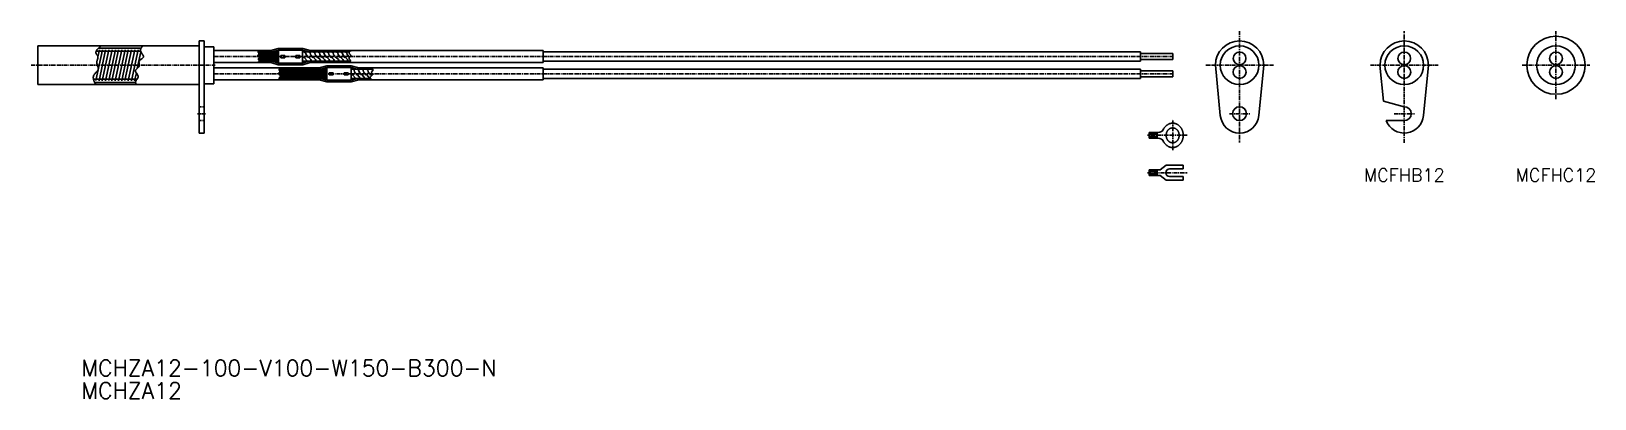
# Model space of a CAD drawing. Extents: x 10 to 494, y 73 to 186.
import ezdxf
from ezdxf.enums import TextEntityAlignment as Align

# ---------------------------------------------------------------- set-up
doc = ezdxf.new("R2010")
doc.units = 0
doc.linetypes.add('CENTER', pattern=[2, 1.25, -0.25, 0.25, -0.25])
doc.linetypes.add('DASHED', pattern=[0.75, 0.5, -0.25])
doc.layers.get('0').update_dxf_attribs({"linetype": 'CONTINUOUS'})
doc.layers.add('CENTER', color=1, linetype='CENTER')
doc.styles.get("Standard").update_dxf_attribs({"font": 'txt.shx', "bigfont": 'extfont.shx'})

msp = doc.modelspace()

# ---------------------------------------------------------------- linework, layer by layer
at = {"color": 7, "linetype": 'CONTINUOUS'}
for p, q in [((11.78, 169.72), (11.78, 181.72)), ((11.78, 181.72), (61.78, 181.72)), ((61.78, 169.72), (61.78, 181.72)), ((63.26, 181.44), (66.28, 181.44)), ((66.28, 181.44), (66.28, 169.99)), ((66.28, 180.23), (83.97, 180.23)), ((80.3, 180.16), (80.37, 180.23)), ((83.97, 180.23), (86.28, 180.88)), ((90.07, 180.88), (86.28, 180.88)), ((90.07, 180.88), (93.86, 180.88)), ((96.18, 180.23), (93.86, 180.88)), ((96.18, 180.23), (99.9, 180.23)), ((96.18, 180.23), (168.28, 180.23)), ((168.28, 180.23), (168.28, 176.53)), ((168.28, 179.82), (353.28, 179.82)), ((353.28, 179.82), (353.28, 176.93)), ((353.28, 179.3), (363.28, 179.3)), ((363.28, 177.46), (363.28, 179.3)), ((66.28, 176.53), (83.97, 176.53)), ((66.28, 174.9), (98.97, 174.9)), ((79.87, 176.53), (79.91, 176.56)), ((83.97, 176.53), (86.28, 175.87)), ((90.07, 175.87), (86.28, 175.87)), ((86.97, 174.83), (87.1, 174.9)), ((90.07, 175.87), (93.86, 175.87)), ((96.18, 176.53), (93.86, 175.87)), ((96.18, 176.53), (101.68, 176.53)), ((96.18, 176.53), (168.28, 176.53)), ((98.97, 174.9), (101.28, 175.56)), ((105.07, 175.56), (101.28, 175.56)), ((105.07, 175.56), (108.86, 175.56)), ((111.18, 174.9), (108.86, 175.56)), ((111.18, 174.9), (112.39, 174.9)), ((111.18, 174.9), (168.28, 174.9)), ((168.28, 176.93), (353.28, 176.93)), ((168.28, 174.9), (168.28, 171.21)), ((168.28, 174.5), (353.28, 174.5)), ((353.28, 177.46), (363.28, 177.46)), ((353.28, 174.5), (353.28, 171.61)), ((376.51, 175.72), (378.04, 160.12)), ((391.51, 175.72), (389.98, 160.12)), ((427.47, 175.72), (428.59, 164.59)), ((442.54, 175.72), (440.98, 160.12)), ((11.78, 169.72), (61.78, 169.72)), ((63.28, 169.99), (66.28, 169.99)), ((66.28, 171.21), (98.97, 171.21)), ((86.72, 171.21), (86.68, 171.28)), ((98.97, 171.21), (101.28, 170.55)), ((105.07, 170.55), (101.28, 170.55)), ((105.07, 170.55), (108.86, 170.55)), ((111.18, 171.21), (108.86, 170.55)), ((111.18, 171.21), (111.89, 171.21)), ((111.18, 171.21), (168.28, 171.21)), ((168.28, 171.61), (353.28, 171.61)), ((353.28, 173.98), (363.28, 173.98)), ((353.28, 172.14), (363.28, 172.14)), ((363.28, 172.14), (363.28, 173.98)), ((435.01, 162.87), (428.59, 164.59)), ((360.48, 156), (360.6, 156.19)), ((429.4, 158.57), (435.01, 158.57)), ((355.97, 153.1), (355.97, 154.94)), ((355.97, 154.94), (358.84, 154.94)), ((358.44, 154.4), (355.97, 154.4)), ((358.44, 153.63), (355.97, 153.63)), ((355.97, 153.1), (358.84, 153.1)), ((358.44, 154.94), (358.44, 153.1)), ((360.48, 152.04), (360.6, 151.84)), ((355.97, 141.54), (355.97, 143.37)), ((355.97, 143.37), (359.38, 143.37)), ((358.44, 142.84), (355.97, 142.84)), ((358.44, 142.07), (355.97, 142.07)), ((355.97, 141.54), (359.38, 141.54)), ((358.44, 143.37), (358.44, 141.54)), ((361.27, 144.76), (359.38, 143.37)), ((361.27, 140.15), (359.38, 141.54)), ((361.27, 144.76), (366.56, 144.76)), ((362.3, 143.63), (366.56, 143.63)), ((362.3, 141.28), (366.56, 141.28)), ((366.56, 144.76), (366.56, 143.63)), ((366.56, 141.28), (366.56, 140.15)), ((361.27, 140.15), (366.56, 140.15))]:
    msp.add_line(p, q, dxfattribs=at)
at = {"color": 3, "linetype": 'CONTINUOUS'}
for p, q in [((29.78, 170.96), (31.82, 180.53)), ((29.82, 179.8), (29.81, 179.58)), ((29.81, 179.58), (29.86, 179.37)), ((29.88, 180.01), (29.82, 179.8)), ((29.86, 179.37), (29.9, 179.27)), ((29.98, 180.22), (29.88, 180.01)), ((29.9, 180.06), (43.64, 180.06)), ((29.9, 179.27), (29.95, 179.17)), ((29.95, 179.17), (30.01, 179.08)), ((30.12, 180.44), (29.98, 180.22)), ((30.29, 180.65), (30.12, 180.44)), ((30.48, 180.86), (30.29, 180.65)), ((30.4, 178.33), (30.87, 180.53)), ((30.69, 181.07), (30.48, 180.86)), ((30.92, 181.29), (30.69, 181.07)), ((30.7, 181.04), (43.83, 181.04)), ((30.77, 170.93), (32.82, 180.53)), ((31.15, 181.5), (30.92, 181.29)), ((31.15, 181.5), (31.4, 181.72)), ((31.77, 170.93), (33.83, 180.53)), ((32.78, 170.93), (34.83, 180.53)), ((33.79, 170.98), (35.83, 180.53)), ((34.78, 170.93), (36.83, 180.53)), ((35.79, 170.93), (37.84, 180.53)), ((36.79, 170.92), (38.84, 180.53)), ((37.79, 170.93), (39.84, 180.53)), ((38.8, 170.94), (40.85, 180.53)), ((39.8, 170.93), (41.85, 180.53)), ((40.8, 170.93), (42.85, 180.53)), ((42.62, 174.75), (43.71, 179.87)), ((43.61, 180.47), (43.6, 180.32)), ((43.6, 180.32), (43.61, 180.17)), ((43.64, 180.62), (43.61, 180.47)), ((43.61, 180.17), (43.67, 179.96)), ((43.69, 180.76), (43.64, 180.62)), ((43.67, 179.96), (43.77, 179.76)), ((43.75, 180.91), (43.69, 180.76)), ((43.83, 181.05), (43.75, 180.91)), ((43.77, 179.76), (43.89, 179.55)), ((43.92, 181.19), (43.83, 181.05)), ((43.83, 181.04), (43.83, 181.04)), ((43.89, 179.55), (44.03, 179.34)), ((44.02, 181.34), (43.92, 181.19)), ((44.12, 181.48), (44.02, 181.34)), ((44.03, 179.34), (44.17, 179.14)), ((44.23, 181.62), (44.12, 181.48)), ((44.23, 181.62), (44.3, 181.72)), ((80.06, 179.82), (86.31, 179.82)), ((80.18, 179.53), (86.31, 179.53)), ((80.98, 177.23), (80.45, 179.53)), ((81.3, 177.23), (80.77, 179.53)), ((81.63, 177.23), (81.09, 179.53)), ((81.95, 177.23), (81.41, 179.53)), ((82.28, 177.23), (81.74, 179.53)), ((82.61, 177.23), (82.07, 179.53)), ((82.94, 177.23), (82.4, 179.53)), ((83.27, 177.23), (82.73, 179.53)), ((83.6, 177.23), (83.07, 179.53)), ((83.93, 177.23), (83.4, 179.53)), ((84.26, 177.23), (83.73, 179.53)), ((84.59, 177.23), (84.06, 179.53)), ((84.39, 179.82), (86.31, 180.37)), ((84.92, 177.23), (84.39, 179.53)), ((85.25, 177.23), (84.72, 179.53)), ((85.58, 177.23), (85.05, 179.53)), ((85.92, 177.23), (85.38, 179.53)), ((86.25, 177.23), (85.71, 179.53)), ((86.31, 178.38), (86.04, 179.53)), ((86.31, 178.38), (86.31, 180.37)), ((86.31, 180.37), (93.83, 180.37)), ((95.75, 179.82), (93.83, 180.37)), ((93.83, 180.37), (93.83, 176.39)), ((93.83, 179.82), (108.3, 179.82)), ((94.76, 179.59), (94.33, 179.82)), ((94.89, 179), (94.76, 179.59)), ((96.17, 179.59), (95.75, 179.82)), ((96.3, 179), (96.17, 179.59)), ((97.59, 179.59), (97.17, 179.82)), ((97.72, 179), (97.59, 179.59)), ((99.01, 179.59), (98.59, 179.82)), ((99.14, 179), (99.01, 179.59)), ((100.43, 179.59), (100.01, 179.82)), ((100.56, 179), (100.43, 179.59)), ((101.85, 179.59), (101.43, 179.82)), ((101.98, 179), (101.85, 179.59)), ((103.26, 179.59), (102.84, 179.82)), ((103.39, 179), (103.26, 179.59)), ((104.68, 179.59), (104.26, 179.82)), ((104.81, 179), (104.68, 179.59)), ((106.1, 179.59), (105.68, 179.82)), ((106.23, 179), (106.1, 179.59)), ((107.52, 179.59), (107.1, 179.82)), ((107.65, 179), (107.52, 179.59)), ((108.62, 180.1), (108.79, 180.23)), ((30.01, 179.08), (30.07, 178.98)), ((30.07, 178.98), (30.14, 178.88)), ((30.11, 176.94), (30.09, 176.78)), ((30.09, 176.78), (30.09, 176.54)), ((30.09, 176.54), (30.12, 176.3)), ((30.15, 177.11), (30.11, 176.94)), ((30.12, 176.3), (30.18, 176.06)), ((30.14, 178.88), (30.2, 178.78)), ((30.2, 177.27), (30.15, 177.11)), ((30.18, 176.06), (30.26, 175.82)), ((30.2, 178.78), (30.26, 178.68)), ((30.25, 177.44), (30.2, 177.27)), ((30.3, 177.6), (30.25, 177.44)), ((30.26, 178.68), (30.32, 178.58)), ((30.26, 175.82), (30.34, 175.59)), ((30.35, 177.76), (30.3, 177.6)), ((30.32, 178.58), (30.36, 178.48)), ((30.34, 175.59), (30.42, 175.35)), ((30.39, 177.92), (30.35, 177.76)), ((30.36, 178.48), (30.39, 178.38)), ((30.39, 178.38), (30.41, 178.23)), ((30.41, 178.07), (30.39, 177.92)), ((30.41, 178.23), (30.41, 178.07)), ((30.42, 175.35), (30.49, 175.13)), ((30.54, 174.49), (30.48, 174.29)), ((30.49, 175.13), (30.54, 174.91)), ((30.54, 174.91), (30.56, 174.7)), ((30.56, 174.7), (30.54, 174.49)), ((42.22, 174.4), (42.13, 174.28)), ((42.33, 174.52), (42.22, 174.4)), ((42.47, 174.63), (42.33, 174.52)), ((42.62, 174.75), (42.47, 174.63)), ((42.76, 174.86), (42.62, 174.75)), ((42.9, 174.98), (42.76, 174.86)), ((43.03, 175.11), (42.9, 174.98)), ((43.14, 175.24), (43.03, 175.11)), ((43.18, 176.93), (43.14, 176.79)), ((43.14, 176.79), (43.14, 176.64)), ((43.14, 176.64), (43.15, 176.48)), ((43.21, 175.39), (43.14, 175.24)), ((43.15, 176.48), (43.17, 176.32)), ((43.17, 176.32), (43.2, 176.16)), ((43.26, 177.09), (43.18, 176.93)), ((43.2, 176.16), (43.23, 176)), ((43.25, 175.53), (43.21, 175.39)), ((43.23, 176), (43.25, 175.84)), ((43.25, 175.84), (43.26, 175.68)), ((43.26, 175.68), (43.25, 175.53)), ((43.38, 177.23), (43.26, 177.09)), ((43.53, 177.37), (43.38, 177.23)), ((43.69, 177.49), (43.53, 177.37)), ((43.86, 177.61), (43.69, 177.49)), ((44.03, 177.73), (43.86, 177.61)), ((44.19, 177.85), (44.03, 177.73)), ((44.17, 179.14), (44.3, 178.94)), ((44.33, 177.97), (44.19, 177.85)), ((44.3, 178.94), (44.41, 178.75)), ((44.44, 178.09), (44.33, 177.97)), ((44.41, 178.75), (44.49, 178.56)), ((44.51, 178.23), (44.44, 178.09)), ((44.49, 178.56), (44.53, 178.39)), ((44.53, 178.39), (44.51, 178.23)), ((80.05, 178.46), (79.97, 178.82)), ((80.34, 177.23), (80.21, 177.8)), ((80.66, 177.23), (80.22, 179.13)), ((80.31, 177.23), (86.31, 177.23)), ((80.33, 176.93), (86.31, 176.93)), ((84.39, 176.93), (86.31, 176.39)), ((86.31, 176.39), (86.31, 178.38)), ((86.31, 176.39), (93.83, 176.39)), ((86.56, 174.5), (101.31, 174.5)), ((87.03, 178.38), (87.03, 178.74)), ((87.03, 178.74), (88.27, 178.74)), ((87.03, 178.02), (87.03, 178.38)), ((87.03, 178.02), (88.27, 178.02)), ((88.27, 178.38), (88.27, 178.74)), ((88.27, 178.02), (88.27, 178.38)), ((91.68, 178.38), (91.68, 178.74)), ((91.68, 178.74), (92.92, 178.74)), ((91.68, 178.02), (91.68, 178.38)), ((91.68, 178.02), (92.92, 178.02)), ((92.92, 178.38), (92.92, 178.74)), ((92.92, 178.02), (92.92, 178.38)), ((95.75, 176.93), (93.83, 176.39)), ((93.83, 176.93), (108.6, 176.93)), ((93.84, 178.61), (93.95, 178.21)), ((93.95, 178.21), (94.28, 178.11)), ((94.28, 178.11), (95.15, 178.75)), ((95.29, 176.93), (94.28, 178.11)), ((95.26, 178.61), (94.89, 179)), ((95.25, 178.61), (95.36, 178.21)), ((95.36, 178.21), (95.7, 178.11)), ((95.7, 178.11), (96.57, 178.75)), ((96.38, 177.47), (95.73, 178.14)), ((96.68, 178.61), (96.3, 179)), ((96.38, 177.47), (96.61, 177.01)), ((96.54, 176.93), (96.61, 177.01)), ((96.71, 176.93), (96.57, 177.1)), ((96.67, 178.61), (96.78, 178.21)), ((96.78, 178.21), (97.11, 178.11)), ((97.11, 178.11), (97.98, 178.75)), ((97.79, 177.47), (97.14, 178.14)), ((98.09, 178.61), (97.72, 179)), ((97.79, 177.47), (98.03, 177.01)), ((97.96, 176.93), (98.03, 177.01)), ((98.13, 176.93), (97.98, 177.1)), ((98.09, 178.61), (98.2, 178.21)), ((98.2, 178.21), (98.53, 178.11)), ((98.53, 178.11), (99.4, 178.75)), ((99.21, 177.47), (98.56, 178.14)), ((99.51, 178.61), (99.14, 179)), ((99.21, 177.47), (99.45, 177.01)), ((99.37, 176.93), (99.45, 177.01)), ((99.39, 174.5), (101.31, 175.05)), ((99.55, 176.93), (99.4, 177.1)), ((99.51, 178.61), (99.62, 178.21)), ((99.62, 178.21), (99.95, 178.11)), ((99.95, 178.11), (100.82, 178.75)), ((100.63, 177.47), (99.98, 178.14)), ((100.93, 178.61), (100.56, 179)), ((100.63, 177.47), (100.87, 177.01)), ((100.79, 176.93), (100.87, 177.01)), ((100.97, 176.93), (100.82, 177.1)), ((100.93, 178.61), (101.04, 178.21)), ((101.04, 178.21), (101.37, 178.11)), ((101.31, 173.06), (101.31, 175.05)), ((101.31, 175.05), (108.83, 175.05)), ((101.37, 178.11), (102.24, 178.75)), ((102.05, 177.47), (101.4, 178.14)), ((102.35, 178.61), (101.98, 179)), ((102.05, 177.47), (102.29, 177.01)), ((102.21, 176.93), (102.29, 177.01)), ((102.38, 176.93), (102.24, 177.1)), ((102.34, 178.61), (102.45, 178.21)), ((102.45, 178.21), (102.79, 178.11)), ((102.79, 178.11), (103.66, 178.75)), ((103.47, 177.47), (102.82, 178.14)), ((103.77, 178.61), (103.39, 179)), ((103.47, 177.47), (103.71, 177.01)), ((103.63, 176.93), (103.71, 177.01)), ((103.8, 176.93), (103.66, 177.1)), ((103.76, 178.61), (103.87, 178.21)), ((103.87, 178.21), (104.2, 178.11)), ((104.2, 178.11), (105.07, 178.75)), ((104.88, 177.47), (104.23, 178.14)), ((105.18, 178.61), (104.81, 179)), ((104.88, 177.47), (105.12, 177.01)), ((105.05, 176.93), (105.12, 177.01)), ((105.22, 176.93), (105.08, 177.1)), ((105.18, 178.61), (105.29, 178.21)), ((105.29, 178.21), (105.62, 178.11)), ((105.62, 178.11), (106.49, 178.75)), ((106.3, 177.47), (105.65, 178.14)), ((106.6, 178.61), (106.23, 179)), ((106.3, 177.47), (106.54, 177.01)), ((106.46, 176.93), (106.54, 177.01)), ((106.64, 176.93), (106.49, 177.1)), ((106.6, 178.61), (106.71, 178.21)), ((106.71, 178.21), (107.04, 178.11)), ((107.04, 178.11), (107.91, 178.75)), ((107.72, 177.47), (107.07, 178.14)), ((108.38, 178.24), (107.65, 179)), ((107.72, 177.47), (107.96, 177.01)), ((107.88, 176.93), (107.96, 177.01)), ((108.06, 176.93), (107.91, 177.1)), ((108.25, 176.53), (108.29, 176.57)), ((110.75, 174.5), (108.83, 175.05)), ((108.83, 175.05), (108.83, 171.07)), ((108.83, 174.5), (115.33, 174.5)), ((109.76, 174.26), (109.33, 174.5)), ((111.17, 174.26), (110.75, 174.5)), ((112.59, 174.26), (112.17, 174.5)), ((114.01, 174.26), (113.59, 174.5)), ((115.43, 174.26), (115.01, 174.5)), ((115.3, 174.8), (115.2, 174.9)), ((115.33, 174.5), (115.51, 174.5)), ((28.99, 172.05), (28.98, 171.89)), ((28.98, 171.89), (28.99, 171.72)), ((29.01, 172.21), (28.99, 172.05)), ((28.99, 171.72), (29.01, 171.56)), ((29.05, 172.36), (29.01, 172.21)), ((29.01, 171.56), (29.04, 171.39)), ((29.04, 171.39), (29.08, 171.23)), ((29.04, 171.38), (42.5, 171.38)), ((29.1, 172.51), (29.05, 172.36)), ((29.08, 171.23), (29.12, 171.07)), ((29.21, 172.73), (29.1, 172.51)), ((29.12, 171.07), (29.17, 170.91)), ((29.17, 170.91), (29.21, 170.81)), ((29.35, 172.94), (29.21, 172.73)), ((29.21, 170.81), (29.25, 170.71)), ((29.25, 170.71), (29.3, 170.6)), ((29.3, 170.6), (29.34, 170.5)), ((29.34, 170.5), (29.39, 170.41)), ((29.52, 173.14), (29.35, 172.94)), ((29.39, 170.41), (29.43, 170.31)), ((29.43, 170.31), (29.48, 170.21)), ((29.48, 170.21), (29.53, 170.11)), ((29.7, 173.33), (29.52, 173.14)), ((29.53, 170.4), (42.09, 170.4)), ((29.53, 170.11), (29.58, 170.02)), ((29.58, 170.02), (29.63, 169.92)), ((29.73, 169.72), (29.63, 169.92)), ((29.88, 173.52), (29.7, 173.33)), ((30.06, 173.71), (29.88, 173.52)), ((30.23, 173.9), (30.06, 173.71)), ((30.37, 174.09), (30.23, 173.9)), ((30.48, 174.29), (30.37, 174.09)), ((41.8, 170.93), (42.32, 173.37)), ((42.07, 174.15), (42.06, 173.98)), ((42.06, 173.98), (42.1, 173.79)), ((42.13, 174.28), (42.07, 174.15)), ((42.1, 170.67), (42.09, 170.6)), ((42.09, 170.6), (42.09, 170.52)), ((42.09, 170.52), (42.09, 170.45)), ((42.09, 170.45), (42.09, 170.38)), ((42.09, 170.38), (42.1, 170.3)), ((42.1, 173.79), (42.19, 173.6)), ((42.15, 170.82), (42.1, 170.67)), ((42.1, 170.3), (42.12, 170.23)), ((42.12, 170.23), (42.13, 170.15)), ((42.13, 170.15), (42.15, 170.08)), ((42.22, 170.98), (42.15, 170.82)), ((42.15, 170.08), (42.17, 170)), ((42.17, 170), (42.19, 169.93)), ((42.19, 173.6), (42.31, 173.4)), ((42.25, 169.72), (42.19, 169.93)), ((42.31, 171.12), (42.22, 170.98)), ((42.31, 173.4), (42.44, 173.19)), ((42.42, 171.27), (42.31, 171.12)), ((42.53, 171.41), (42.42, 171.27)), ((42.44, 173.19), (42.58, 172.98)), ((42.64, 171.56), (42.53, 171.41)), ((42.58, 172.98), (42.71, 172.77)), ((42.73, 171.7), (42.64, 171.56)), ((42.71, 172.77), (42.82, 172.56)), ((42.82, 171.85), (42.73, 171.7)), ((42.82, 172.56), (42.88, 172.35)), ((42.88, 172), (42.82, 171.85)), ((42.88, 172.35), (42.9, 172.15)), ((42.9, 172.15), (42.88, 172)), ((86.72, 172.66), (86.54, 173.42)), ((86.57, 171.61), (101.31, 171.61)), ((86.58, 174.21), (101.31, 174.21)), ((86.66, 171.91), (101.31, 171.91)), ((87.22, 171.91), (86.68, 174.21)), ((86.89, 171.91), (86.84, 172.13)), ((87.54, 171.91), (87, 174.21)), ((87.86, 171.91), (87.32, 174.21)), ((88.18, 171.91), (87.65, 174.21)), ((88.5, 171.91), (87.97, 174.21)), ((88.83, 171.91), (88.3, 174.21)), ((89.16, 171.91), (88.63, 174.21)), ((89.49, 171.91), (88.96, 174.21)), ((89.83, 171.91), (89.29, 174.21)), ((90.16, 171.91), (89.62, 174.21)), ((90.49, 171.91), (89.95, 174.21)), ((90.82, 171.91), (90.28, 174.21)), ((91.15, 171.91), (90.61, 174.21)), ((91.48, 171.91), (90.94, 174.21)), ((91.81, 171.91), (91.27, 174.21)), ((92.14, 171.91), (91.6, 174.21)), ((92.47, 171.91), (91.94, 174.21)), ((92.8, 171.91), (92.27, 174.21)), ((93.13, 171.91), (92.6, 174.21)), ((93.49, 171.91), (92.96, 174.21)), ((93.82, 171.91), (93.29, 174.21)), ((94.15, 171.91), (93.62, 174.21)), ((94.48, 171.91), (93.95, 174.21)), ((94.81, 171.91), (94.28, 174.21)), ((95.14, 171.91), (94.61, 174.21)), ((95.47, 171.91), (94.94, 174.21)), ((95.81, 171.91), (95.27, 174.21)), ((96.14, 171.91), (95.6, 174.21)), ((96.47, 171.91), (95.93, 174.21)), ((96.8, 171.91), (96.26, 174.21)), ((97.13, 171.91), (96.59, 174.21)), ((97.46, 171.91), (96.92, 174.21)), ((97.79, 171.91), (97.25, 174.21)), ((98.12, 171.91), (97.58, 174.21)), ((98.45, 171.91), (97.92, 174.21)), ((98.78, 171.91), (98.25, 174.21)), ((99.11, 171.91), (98.58, 174.21)), ((99.44, 171.91), (98.91, 174.21)), ((99.77, 171.91), (99.24, 174.21)), ((99.39, 171.61), (101.31, 171.07)), ((100.1, 171.91), (99.57, 174.21)), ((100.43, 171.91), (99.9, 174.21)), ((100.77, 171.91), (100.23, 174.21)), ((101.1, 171.91), (100.56, 174.21)), ((101.31, 172.41), (100.89, 174.21)), ((101.31, 173.83), (101.22, 174.21)), ((101.31, 171.07), (101.31, 173.06)), ((101.31, 171.07), (108.83, 171.07)), ((102.03, 173.06), (102.03, 173.41)), ((102.03, 173.41), (103.27, 173.41)), ((102.03, 172.7), (102.03, 173.06)), ((102.03, 172.7), (103.27, 172.7)), ((103.27, 173.06), (103.27, 173.41)), ((103.27, 172.7), (103.27, 173.06)), ((106.68, 173.06), (106.68, 173.41)), ((106.68, 173.41), (107.92, 173.41)), ((106.68, 172.7), (106.68, 173.06)), ((106.68, 172.7), (107.92, 172.7)), ((107.92, 173.06), (107.92, 173.41)), ((107.92, 172.7), (107.92, 173.06)), ((110.75, 171.61), (108.83, 171.07)), ((108.83, 171.61), (114.83, 171.61)), ((108.84, 173.29), (108.95, 172.88)), ((108.95, 172.88), (109.28, 172.79)), ((109.28, 172.79), (110.15, 173.43)), ((110.29, 171.61), (109.28, 172.79)), ((109.89, 173.68), (109.76, 174.26)), ((110.26, 173.29), (109.89, 173.68)), ((110.25, 173.29), (110.36, 172.88)), ((110.36, 172.88), (110.7, 172.79)), ((110.7, 172.79), (111.57, 173.43)), ((111.38, 172.15), (110.73, 172.81)), ((111.3, 173.68), (111.17, 174.26)), ((111.68, 173.29), (111.3, 173.68)), ((111.38, 172.15), (111.61, 171.69)), ((111.54, 171.61), (111.61, 171.69)), ((111.71, 171.61), (111.57, 171.78)), ((111.67, 173.29), (111.78, 172.88)), ((111.78, 172.88), (112.11, 172.79)), ((112.11, 172.79), (112.98, 173.43)), ((112.79, 172.15), (112.14, 172.81)), ((112.72, 173.68), (112.59, 174.26)), ((113.09, 173.29), (112.72, 173.68)), ((112.79, 172.15), (113.03, 171.69)), ((112.96, 171.61), (113.03, 171.69)), ((113.13, 171.61), (112.98, 171.78)), ((113.09, 173.29), (113.2, 172.88)), ((113.2, 172.88), (113.53, 172.79)), ((113.53, 172.79), (114.4, 173.43)), ((114.21, 172.15), (113.56, 172.81)), ((114.14, 173.68), (114.01, 174.26)), ((114.51, 173.29), (114.14, 173.68)), ((114.21, 172.15), (114.45, 171.69)), ((114.37, 171.61), (114.45, 171.69)), ((114.55, 171.61), (114.4, 171.78)), ((114.51, 173.29), (114.62, 172.88)), ((114.62, 172.88), (114.95, 172.79)), ((114.95, 172.79), (115.36, 173.09)), ((115.25, 172.54), (114.98, 172.81)), ((115.01, 171.37), (115.18, 171.18)), ((115.49, 173.99), (115.43, 174.26))]:
    msp.add_line(p, q, dxfattribs=at)
at = {"color": 3, "linetype": 'DASHED'}
for p, q in [((63.28, 162.87), (61.78, 162.87)), ((63.28, 158.57), (61.78, 158.57))]:
    msp.add_line(p, q, dxfattribs=at)
at = {"color": 7, "linetype": 'CONTINUOUS'}
msp.add_lwpolyline([(61.78, 154.72), (63.28, 154.72), (63.28, 183.22), (61.78, 183.22)], close=True, dxfattribs=at)
at = {"color": 3, "linetype": 'CONTINUOUS', "flags": 128}
for points in [[(80.3, 180.16), (80.26, 180.13), (80.23, 180.1), (80.2, 180.07), (80.17, 180.04), (80.14, 180.01), (80.11, 179.98), (80.09, 179.95), (80.08, 179.92), (80.06, 179.89), (80.06, 179.86), (80.06, 179.8), (80.07, 179.74), (80.1, 179.68), (80.13, 179.62), (80.16, 179.56), (80.2, 179.5), (80.23, 179.43), (80.25, 179.37), (80.26, 179.31), (80.27, 179.25), (80.25, 179.19), (80.22, 179.13), (80.18, 179.07), (80.13, 179.01), (80.08, 178.95), (80.03, 178.89), (79.98, 178.84), (79.94, 178.78), (79.92, 178.73), (79.91, 178.67), (79.93, 178.62), (79.96, 178.56), (80.01, 178.5), (80.07, 178.44), (80.13, 178.38), (80.2, 178.33), (80.25, 178.27), (80.3, 178.21), (80.33, 178.14), (80.35, 178.08), (80.34, 178.03), (80.32, 177.98), (80.29, 177.93), (80.26, 177.88), (80.22, 177.83), (80.19, 177.78), (80.15, 177.72), (80.13, 177.67), (80.11, 177.62), (80.11, 177.57), (80.11, 177.52), (80.13, 177.48), (80.15, 177.44), (80.18, 177.39), (80.22, 177.35), (80.25, 177.31), (80.29, 177.26), (80.32, 177.22), (80.34, 177.18), (80.36, 177.14), (80.37, 177.08), (80.37, 177.02), (80.34, 176.96), (80.31, 176.9), (80.26, 176.85), (80.2, 176.79), (80.14, 176.73), (80.07, 176.67), (79.99, 176.62), (79.91, 176.56)], [(108.62, 180.1), (108.55, 180.05), (108.49, 180), (108.43, 179.95), (108.37, 179.9), (108.32, 179.84), (108.27, 179.79), (108.24, 179.74), (108.21, 179.69), (108.19, 179.63), (108.19, 179.58), (108.21, 179.5), (108.25, 179.41), (108.31, 179.33), (108.38, 179.24), (108.46, 179.16), (108.54, 179.07), (108.61, 178.98), (108.66, 178.9), (108.7, 178.81), (108.71, 178.73), (108.7, 178.64), (108.66, 178.56), (108.6, 178.48), (108.53, 178.4), (108.45, 178.32), (108.37, 178.24), (108.3, 178.15), (108.25, 178.07), (108.21, 177.99), (108.19, 177.91), (108.2, 177.83), (108.23, 177.75), (108.28, 177.67), (108.34, 177.59), (108.41, 177.52), (108.47, 177.44), (108.53, 177.36), (108.59, 177.28), (108.63, 177.2), (108.65, 177.12), (108.65, 177.07), (108.64, 177.01), (108.62, 176.95), (108.59, 176.9), (108.55, 176.84), (108.5, 176.79), (108.45, 176.73), (108.4, 176.68), (108.35, 176.62), (108.29, 176.57)], [(86.97, 174.83), (86.9, 174.79), (86.84, 174.74), (86.77, 174.7), (86.71, 174.66), (86.66, 174.62), (86.61, 174.57), (86.57, 174.53), (86.54, 174.48), (86.53, 174.43), (86.52, 174.38), (86.53, 174.32), (86.55, 174.26), (86.58, 174.2), (86.61, 174.14), (86.65, 174.08), (86.68, 174.01), (86.72, 173.95), (86.74, 173.89), (86.76, 173.83), (86.76, 173.76), (86.74, 173.7), (86.71, 173.63), (86.67, 173.57), (86.61, 173.5), (86.56, 173.44), (86.5, 173.38), (86.45, 173.32), (86.4, 173.26), (86.37, 173.2), (86.36, 173.14), (86.37, 173.05), (86.41, 172.97), (86.48, 172.89), (86.56, 172.81), (86.65, 172.72), (86.74, 172.64), (86.82, 172.56), (86.88, 172.48), (86.93, 172.39), (86.94, 172.31), (86.93, 172.26), (86.9, 172.21), (86.87, 172.16), (86.83, 172.1), (86.78, 172.05), (86.73, 172), (86.68, 171.94), (86.64, 171.89), (86.61, 171.83), (86.58, 171.77), (86.57, 171.73), (86.56, 171.68), (86.57, 171.63), (86.57, 171.58), (86.58, 171.53), (86.6, 171.48), (86.62, 171.43), (86.64, 171.38), (86.66, 171.33), (86.68, 171.28)], [(115.3, 174.8), (115.35, 174.73), (115.41, 174.66), (115.45, 174.59), (115.5, 174.52), (115.54, 174.46), (115.57, 174.39), (115.59, 174.32), (115.6, 174.26), (115.6, 174.2), (115.59, 174.13), (115.56, 174.08), (115.52, 174.02), (115.47, 173.96), (115.42, 173.91), (115.36, 173.85), (115.31, 173.79), (115.26, 173.74), (115.22, 173.68), (115.19, 173.62), (115.17, 173.56), (115.17, 173.5), (115.19, 173.43), (115.21, 173.37), (115.25, 173.3), (115.28, 173.23), (115.32, 173.16), (115.36, 173.09), (115.39, 173.03), (115.42, 172.96), (115.43, 172.89), (115.41, 172.79), (115.37, 172.69), (115.29, 172.59), (115.2, 172.5), (115.1, 172.41), (115, 172.32), (114.9, 172.22), (114.82, 172.13), (114.76, 172.04), (114.73, 171.94), (114.72, 171.89), (114.73, 171.83), (114.75, 171.77), (114.77, 171.72), (114.8, 171.66), (114.84, 171.6), (114.88, 171.54), (114.92, 171.48), (114.97, 171.43), (115.01, 171.37)]]:
    msp.add_lwpolyline(points, dxfattribs=at)
at = {"color": 7, "linetype": 'CONTINUOUS'}
for points in [[(360.6, 151.84, 0), (360.67, 151.72, 0), (360.75, 151.61, 0), (360.84, 151.49, 0), (360.93, 151.39, 0), (361.02, 151.28, 0), (361.12, 151.18, 0), (361.22, 151.09, 0), (361.32, 150.99, 0), (361.42, 150.91, 0), (361.53, 150.83, 0), (361.64, 150.75, 0), (361.76, 150.68, 0), (361.87, 150.61, 0), (361.99, 150.55, 0), (362.11, 150.5, 0), (362.23, 150.45, 0), (362.36, 150.4, 0), (362.48, 150.36, 0), (362.61, 150.33, 0), (362.74, 150.3, 0), (362.86, 150.28, 0), (362.99, 150.26, 0), (363.12, 150.25, 0), (363.25, 150.25, 0), (363.38, 150.25, 0), (363.51, 150.26, 0), (363.64, 150.27, 0), (363.77, 150.29, 0), (363.9, 150.32, 0), (364.02, 150.35, 0), (364.15, 150.39, 0), (364.27, 150.43, 0), (364.4, 150.48, 0), (364.52, 150.53, 0), (364.64, 150.59, 0), (364.75, 150.65, 0), (364.87, 150.72, 0), (364.98, 150.8, 0), (365.09, 150.87, 0), (365.2, 150.96, 0), (365.3, 151.05, 0), (365.4, 151.14, 0), (365.5, 151.24, 0), (365.59, 151.34, 0), (365.68, 151.45, 0), (365.77, 151.56, 0), (365.85, 151.67, 0), (365.93, 151.79, 0), (366, 151.91, 0), (366.07, 152.04, 0), (366.14, 152.17, 0), (366.2, 152.3, 0), (366.26, 152.43, 0), (366.31, 152.57, 0), (366.36, 152.71, 0), (366.4, 152.85, 0), (366.44, 152.99, 0), (366.47, 153.13, 0), (366.5, 153.28, 0), (366.52, 153.42, 0), (366.54, 153.57, 0), (366.55, 153.72, 0), (366.56, 153.87, 0), (366.56, 154.02, 0), (366.56, 154.17, 0), (366.55, 154.31, 0), (366.54, 154.46, 0), (366.52, 154.61, 0), (366.5, 154.76, 0), (366.47, 154.9, 0), (366.44, 155.04, 0), (366.4, 155.19, 0), (366.36, 155.33, 0), (366.31, 155.47, 0), (366.26, 155.6, 0), (366.2, 155.73, 0), (366.14, 155.87, 0), (366.07, 155.99, 0), (366, 156.12, 0), (365.93, 156.24, 0), (365.85, 156.36, 0), (365.77, 156.47, 0), (365.68, 156.58, 0), (365.59, 156.69, 0), (365.5, 156.79, 0), (365.4, 156.89, 0), (365.3, 156.99, 0), (365.2, 157.07, 0), (365.09, 157.16, 0), (364.98, 157.24, 0), (364.87, 157.31, 0), (364.75, 157.38, 0), (364.64, 157.45, 0), (364.52, 157.51, 0), (364.4, 157.56, 0), (364.27, 157.61, 0), (364.15, 157.65, 0), (364.02, 157.69, 0), (363.9, 157.72, 0), (363.77, 157.74, 0), (363.64, 157.76, 0), (363.51, 157.77, 0), (363.38, 157.78, 0), (363.25, 157.78, 0), (363.12, 157.78, 0), (362.99, 157.77, 0), (362.86, 157.75, 0), (362.74, 157.73, 0), (362.61, 157.7, 0), (362.48, 157.67, 0), (362.36, 157.63, 0), (362.23, 157.59, 0), (362.11, 157.54, 0), (361.99, 157.48, 0), (361.87, 157.42, 0), (361.76, 157.35, 0), (361.64, 157.28, 0), (361.53, 157.21, 0), (361.42, 157.13, 0), (361.32, 157.04, 0), (361.22, 156.95, 0), (361.12, 156.85, 0), (361.02, 156.75, 0), (360.93, 156.65, 0), (360.84, 156.54, 0), (360.75, 156.43, 0), (360.67, 156.31, 0), (360.6, 156.19, 0)], [(363.28, 151.71, 0), (363.38, 151.71, 0), (363.48, 151.72, 0), (363.57, 151.73, 0), (363.67, 151.75, 0), (363.77, 151.78, 0), (363.86, 151.81, 0), (363.96, 151.84, 0), (364.05, 151.88, 0), (364.14, 151.93, 0), (364.23, 151.98, 0), (364.31, 152.04, 0), (364.4, 152.1, 0), (364.48, 152.16, 0), (364.56, 152.23, 0), (364.63, 152.31, 0), (364.7, 152.38, 0), (364.77, 152.47, 0), (364.83, 152.55, 0), (364.9, 152.64, 0), (364.95, 152.73, 0), (365.01, 152.83, 0), (365.05, 152.93, 0), (365.1, 153.03, 0), (365.14, 153.13, 0), (365.17, 153.24, 0), (365.2, 153.35, 0), (365.23, 153.46, 0), (365.25, 153.57, 0), (365.27, 153.68, 0), (365.28, 153.79, 0), (365.29, 153.9, 0), (365.29, 154.02, 0), (365.29, 154.13, 0), (365.28, 154.24, 0), (365.27, 154.36, 0), (365.25, 154.47, 0), (365.23, 154.58, 0), (365.2, 154.69, 0), (365.17, 154.79, 0), (365.14, 154.9, 0), (365.1, 155, 0), (365.05, 155.1, 0), (365.01, 155.2, 0), (364.95, 155.3, 0), (364.9, 155.39, 0), (364.83, 155.48, 0), (364.77, 155.57, 0), (364.7, 155.65, 0), (364.63, 155.73, 0), (364.56, 155.8, 0), (364.48, 155.87, 0), (364.4, 155.94, 0), (364.31, 156, 0), (364.23, 156.05, 0), (364.14, 156.1, 0), (364.05, 156.15, 0), (363.96, 156.19, 0), (363.86, 156.23, 0), (363.77, 156.26, 0), (363.67, 156.28, 0), (363.57, 156.3, 0), (363.48, 156.31, 0), (363.38, 156.32, 0), (363.28, 156.32, 0), (363.18, 156.32, 0), (363.08, 156.31, 0), (362.98, 156.3, 0), (362.89, 156.28, 0), (362.79, 156.26, 0), (362.69, 156.23, 0), (362.6, 156.19, 0), (362.51, 156.15, 0), (362.42, 156.1, 0), (362.33, 156.05, 0), (362.24, 156, 0), (362.16, 155.94, 0), (362.08, 155.87, 0), (362, 155.8, 0), (361.93, 155.73, 0), (361.86, 155.65, 0), (361.79, 155.57, 0), (361.72, 155.48, 0), (361.66, 155.39, 0), (361.6, 155.3, 0), (361.55, 155.2, 0), (361.5, 155.1, 0), (361.46, 155, 0), (361.42, 154.9, 0), (361.38, 154.79, 0), (361.35, 154.69, 0), (361.33, 154.58, 0), (361.3, 154.47, 0), (361.29, 154.36, 0), (361.28, 154.24, 0), (361.27, 154.13, 0), (361.27, 154.02, 0), (361.27, 153.9, 0), (361.28, 153.79, 0), (361.29, 153.68, 0), (361.3, 153.57, 0), (361.33, 153.46, 0), (361.35, 153.35, 0), (361.38, 153.24, 0), (361.42, 153.13, 0), (361.46, 153.03, 0), (361.5, 152.93, 0), (361.55, 152.83, 0), (361.6, 152.73, 0), (361.66, 152.64, 0), (361.72, 152.55, 0), (361.79, 152.47, 0), (361.86, 152.38, 0), (361.93, 152.31, 0), (362, 152.23, 0), (362.08, 152.16, 0), (362.16, 152.1, 0), (362.24, 152.04, 0), (362.33, 151.98, 0), (362.42, 151.93, 0), (362.51, 151.88, 0), (362.6, 151.84, 0), (362.69, 151.81, 0), (362.79, 151.78, 0), (362.89, 151.75, 0), (362.98, 151.73, 0), (363.08, 151.72, 0), (363.18, 151.71, 0), (363.28, 151.71, 0)]]:
    msp.add_polyline3d(points, dxfattribs=at)
for centre, radius in [((482, 175.72), 9), ((384.01, 175.72), 6), ((384.01, 177.83), 1.97), ((435.01, 175.72), 6), ((435.01, 177.83), 1.97), ((482, 175.72), 6), ((482, 177.83), 1.97), ((384.01, 173.61), 2), ((435.01, 173.61), 2), ((482, 173.61), 2), ((384.01, 160.72), 2.15)]:
    msp.add_circle(centre, radius, dxfattribs=at)
for centre, radius, start, end in [((384.01, 175.72), 7.5, 0, 180), ((435.01, 175.72), 7.5, 0, 180), ((384.01, 160.72), 6, 185.7392, 354.2608), ((435.01, 160.72), 6, 200.9979, 354.2608), ((435.01, 160.72), 2.15, 270, 90), ((358.83, 156.75), 1.82, 270.2379, 335.3711), ((358.83, 151.28), 1.82, 24.6289, 89.7621), ((362.3, 142.46), 1.17, 90, 270)]:
    msp.add_arc(centre, radius, start, end, dxfattribs=at)
at = {"layer": 'CENTER', "color": 1, "linetype": 'CENTER'}
for p, q in [((384.01, 186.22), (384.01, 151.75)), ((435.01, 151.72), (435.01, 186.22)), ((482, 165.22), (482, 186.22)), ((9.78, 175.72), (66.78, 175.72)), ((66.28, 178.38), (363.28, 178.38)), ((373.51, 175.72), (394.51, 175.72)), ((424.51, 175.72), (445.51, 175.72)), ((471.5, 175.72), (492.5, 175.72)), ((66.28, 173.06), (363.28, 173.06)), ((63.78, 160.72), (61.28, 160.72)), ((380.86, 160.72), (387.16, 160.72)), ((431.86, 160.72), (438.16, 160.72)), ((363.28, 149.39), (363.28, 158.95)), ((367.77, 154.02), (355.49, 154.02)), ((355.49, 142.46), (367.77, 142.46))]:
    msp.add_line(p, q, dxfattribs=at)

# ---------------------------------------------------------------- texts
at = {"color": 7, "linetype": 'CONTINUOUS'}
for s, p in [('MCFHB12', (435.01, 141.72)), ('MCFHC12', (482, 141.72))]:
    msp.add_text(s, height=4, dxfattribs=at).set_placement(p, align=Align.MIDDLE)
for s, p in [('MCHZA12-100-V100-W150-B300-N', (25.34, 82.01)), ('MCHZA12', (25.34, 75.01))]:
    msp.add_text(s, height=5, dxfattribs=at).set_placement(p, align=Align.MIDDLE_LEFT)

doc.saveas('drawing.dxf')
